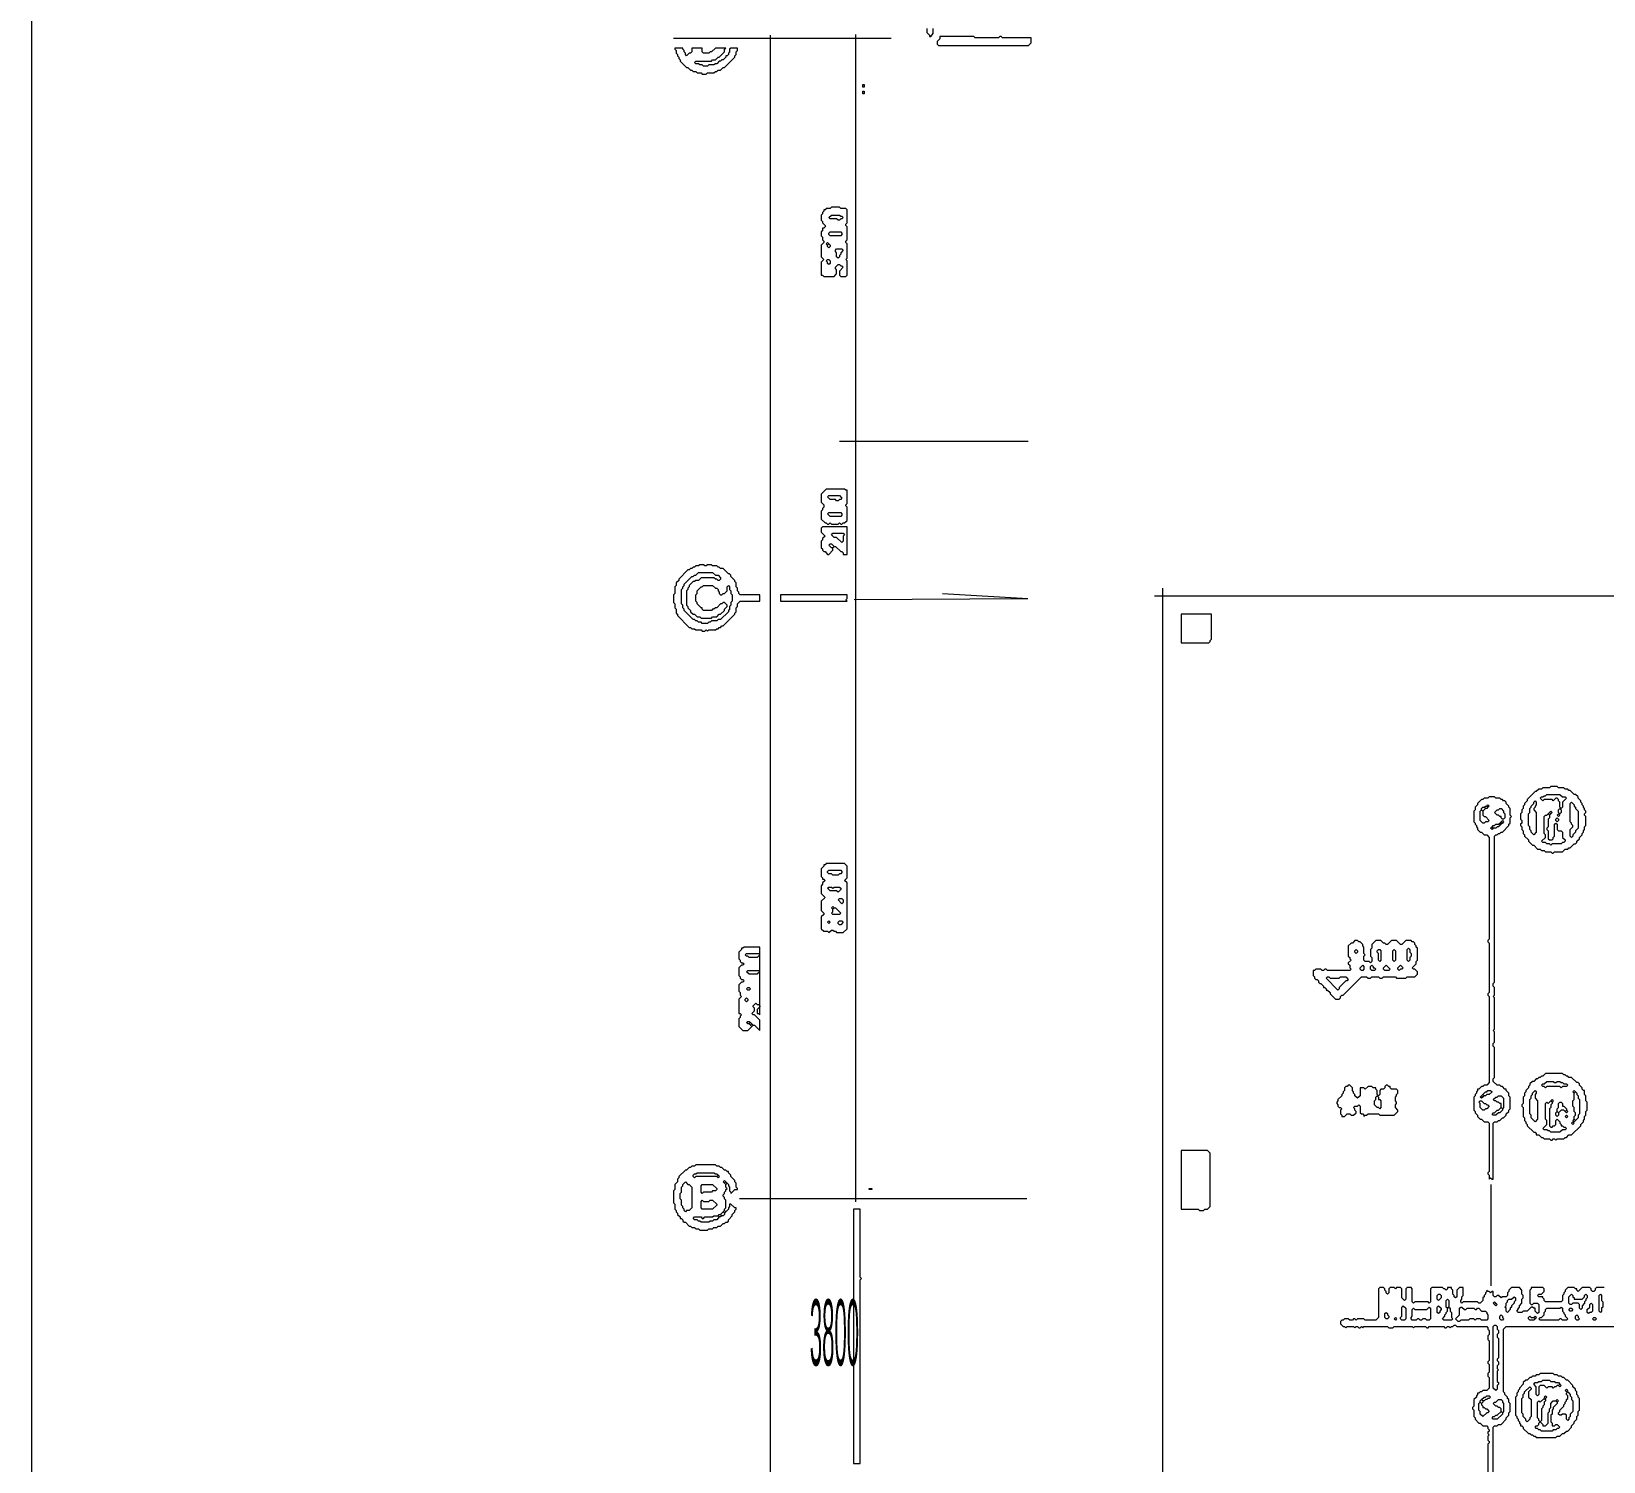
# Model space of a CAD drawing. Header units: millimetres. Extents: x 4 to 412, y 4 to 290.
# Drawn here: x 4.3 to 109.8, y 127.4 to 223.4 of the extents above; entities that cross this region are included whole.
import ezdxf

# ---------------------------------------------------------------- set-up
doc = ezdxf.new("R2010")
doc.units = ezdxf.units.MM
for name, color, linetype, lineweight in [('OCR_TEXT', 6, 'CONTINUOUS', 0), ('TRACE_CURVE', 6, 'CONTINUOUS', 0), ('TRACE_STRAIGHT', 5, 'CONTINUOUS', 0), ('TRACE_TEXT_SYMBOL', 6, 'CONTINUOUS', 0)]:
    doc.layers.add(name, color=color, linetype=linetype, lineweight=lineweight)
doc.styles.add('wqy-unicode', font='wqy-unicode')

msp = doc.modelspace()

# ---------------------------------------------------------------- linework, layer by layer
at = {"layer": 'TRACE_CURVE', "color": 6}
for points in [[(102.11, 172), (102.02, 171.91), (101.76, 171.91), (101.67, 171.82), (101.59, 171.82), (101.32, 171.56), (101.32, 171.47), (101.15, 171.3), (101.15, 171.12), (101.06, 171.03), (101.06, 170.33), (101.15, 170.24), (101.15, 170.16), (101.24, 170.07), (101.24, 169.98), (101.32, 169.89), (101.32, 169.81), (101.5, 169.63), (101.59, 169.63), (101.76, 169.46), (101.94, 169.46), (102.11, 169.28), (102.11, 162.45), (102.02, 162.36), (102.02, 162.28), (102.11, 162.19), (102.11, 158.86), (102.02, 158.77), (102.02, 158.68), (102.11, 158.6), (102.11, 152.82), (101.94, 152.64), (101.76, 152.64), (101.67, 152.55), (101.59, 152.55), (101.41, 152.38), (101.32, 152.38), (101.32, 152.29), (101.24, 152.2), (101.24, 152.12), (101.15, 152.03), (101.15, 151.94), (101.06, 151.85), (101.06, 150.98), (101.15, 150.89), (101.15, 150.8), (101.32, 150.63), (101.32, 150.54), (101.5, 150.37), (101.59, 150.37), (101.76, 150.19), (102.02, 150.19), (102.11, 150.1), (102.11, 146.86), (102.02, 146.77), (102.02, 146.69), (102.11, 146.6), (102.11, 146.34), (102.2, 146.42), (102.29, 146.34), (102.37, 146.34), (102.37, 150.1), (102.46, 150.19), (102.64, 150.19)], [(102.64, 150.19), (102.72, 150.28), (102.81, 150.28), (102.99, 150.45), (103.07, 150.45), (103.25, 150.63), (103.25, 150.72), (103.43, 150.89), (103.43, 150.98), (103.51, 151.07), (103.51, 151.85), (103.43, 151.94), (103.43, 152.12), (103.25, 152.29), (103.25, 152.38), (103.16, 152.38), (102.99, 152.55), (102.9, 152.55), (102.81, 152.64), (102.64, 152.64), (102.37, 152.9), (102.37, 153.08), (102.46, 153.17), (102.46, 155.18), (102.37, 155.27), (102.37, 155.44), (102.46, 155.53), (102.46, 156.23), (102.37, 156.32), (102.46, 156.41), (102.46, 158.51), (102.37, 158.6), (102.46, 158.68), (102.46, 159.21), (102.37, 159.3), (102.37, 159.47), (102.46, 159.56), (102.46, 169.37), (102.55, 169.46), (102.64, 169.46), (102.72, 169.54), (102.81, 169.54), (102.9, 169.63), (102.99, 169.63), (103.43, 170.07), (103.43, 170.16), (103.51, 170.24), (103.51, 170.59), (103.6, 170.68), (103.51, 170.77), (103.51, 171.21), (103.43, 171.3), (103.43, 171.38), (103.25, 171.56), (103.25, 171.65), (103.16, 171.73), (103.07, 171.73), (102.99, 171.82), (102.9, 171.82), (102.81, 171.91), (102.55, 171.91), (102.46, 172), (102.11, 172)], [(96.51, 138.98), (96.51, 138.28), (96.42, 138.19), (96.24, 138.37), (96.24, 138.98), (96.16, 139.07), (95.89, 139.07), (95.81, 138.98), (95.72, 139.07), (95.46, 139.07), (95.37, 138.98), (95.37, 138.72), (95.28, 138.63), (95.19, 138.72), (95.19, 138.81), (95.11, 138.89), (95.11, 138.98), (95.02, 139.07), (94.76, 139.07), (94.67, 138.98), (94.67, 137.05), (94.49, 136.88), (93.79, 136.88), (93.7, 136.97), (93.27, 136.97), (93.18, 136.88), (93.09, 136.97), (93, 136.97), (92.92, 136.88), (92.74, 136.88), (92.65, 136.97), (92.39, 136.97), (92.3, 136.88), (92.22, 136.88), (92.13, 136.79), (92.13, 136.62), (92.3, 136.44), (92.39, 136.44), (92.48, 136.35), (92.57, 136.44), (93, 136.44), (93.09, 136.35), (93.18, 136.44), (93.27, 136.44), (93.35, 136.35), (93.44, 136.35), (93.53, 136.44), (93.62, 136.35), (93.7, 136.44), (95.28, 136.44), (95.37, 136.35), (95.63, 136.35), (95.72, 136.44), (96.94, 136.44), (97.03, 136.35), (97.12, 136.44), (97.82, 136.44), (97.91, 136.35), (98, 136.35), (98.08, 136.44), (99.05, 136.44), (99.13, 136.35), (99.22, 136.35), (99.31, 136.44)], [(103.43, 138.89), (103.43, 138.81), (103.34, 138.72), (103.34, 138.54), (103.25, 138.45), (102.99, 138.45), (102.9, 138.37), (102.72, 138.54), (102.64, 138.54), (102.55, 138.45), (102.46, 138.45), (102.37, 138.54), (102.37, 138.81), (102.29, 138.81), (102.2, 138.72), (102.11, 138.81), (102.02, 138.81), (101.94, 138.89), (101.94, 138.81), (101.85, 138.72), (101.85, 138.63), (101.76, 138.54), (101.76, 138.45), (101.67, 138.37), (101.67, 138.19), (101.5, 138.02), (101.41, 138.02), (101.32, 138.1), (100.36, 138.1), (100.27, 138.02), (100.19, 138.1), (100.19, 138.19), (100.27, 138.28), (100.27, 138.45), (100.36, 138.54), (100.36, 139.07), (100.1, 139.07), (99.92, 138.89), (99.92, 138.45), (99.83, 138.37), (99.75, 138.45), (99.75, 138.54), (99.66, 138.63), (99.66, 138.89), (99.57, 138.98), (99.57, 139.07), (99.31, 139.07), (99.31, 138.98), (99.22, 138.89), (99.13, 138.98), (99.05, 138.98), (98.96, 139.07), (98.26, 139.07), (98.17, 138.98), (98.17, 138.1), (98.08, 138.02), (98, 138.1), (97.12, 138.1), (97.03, 138.02), (96.94, 138.1), (96.94, 138.98), (96.86, 139.07), (96.59, 139.07), (96.51, 138.98)], [(109.03, 138.81), (108.94, 138.89), (108.94, 138.98), (108.85, 139.07), (108.33, 139.07), (108.07, 138.81), (107.98, 138.89), (107.98, 138.98), (107.89, 138.98), (107.8, 139.07), (107.37, 139.07), (107.19, 138.89), (107.19, 138.81), (107.1, 138.72), (107.1, 138.63), (107.02, 138.54), (107.02, 138.19), (106.93, 138.1), (105.88, 138.1), (105.79, 138.19), (105.79, 138.28), (105.7, 138.37), (105.7, 138.45), (105.44, 138.45), (105.35, 138.54), (105.44, 138.63), (105.61, 138.63), (105.79, 138.81), (105.79, 138.98), (105.7, 139.07), (104.91, 139.07), (104.91, 138.98), (104.83, 138.89), (104.83, 138.02), (104.91, 137.93), (105, 137.93), (105.09, 138.02), (105.35, 138.02), (105.44, 137.93), (105.44, 137.4), (105.35, 137.32), (105.18, 137.49), (105.18, 137.67), (105.09, 137.67), (105, 137.75), (104.91, 137.75), (104.65, 137.49), (104.39, 137.49), (104.3, 137.4), (104.04, 137.4), (103.95, 137.49), (104.04, 137.58), (104.04, 137.67), (104.13, 137.75), (104.13, 137.84), (104.3, 138.02), (104.3, 138.28), (104.39, 138.37), (104.39, 138.54), (104.3, 138.63), (104.3, 138.89), (104.13, 139.07), (103.6, 139.07), (103.43, 138.89)], [(109.82, 139.07), (109.29, 139.07), (109.21, 138.98), (109.21, 138.89), (109.12, 138.81), (109.03, 138.81)], [(99.31, 136.44), (99.4, 136.44), (99.48, 136.35), (99.57, 136.44), (99.66, 136.44), (99.75, 136.53), (99.83, 136.53), (99.92, 136.44), (101.94, 136.44), (102.02, 136.35), (102.02, 136.27), (102.11, 136.18), (102.11, 135.92), (102.02, 135.83), (102.02, 135.57), (102.11, 135.48), (102.11, 134.16), (102.02, 134.08), (102.02, 133.99), (102.11, 133.9), (102.11, 133.38), (102.02, 133.29), (102.02, 133.11), (102.11, 133.03), (102.11, 132.32), (101.94, 132.15), (101.67, 132.15), (101.59, 132.06), (101.5, 132.06), (101.41, 131.97), (101.32, 131.97), (101.32, 131.89), (101.24, 131.8), (101.24, 131.71), (101.06, 131.54), (101.06, 131.1), (100.97, 131.01), (100.97, 130.92), (101.06, 130.84), (101.06, 130.4), (101.15, 130.31), (101.15, 130.22), (101.41, 129.96), (101.5, 129.96), (101.67, 129.79), (101.94, 129.79), (102.02, 129.7), (102.02, 129.61), (102.11, 129.52), (102.11, 129.43), (102.02, 129.35), (102.02, 129.26), (102.11, 129.17), (102.02, 129.08), (102.02, 128.82), (102.11, 128.73), (102.11, 128.65), (102.02, 128.56), (102.02, 111.83)], [(103.25, 130.22), (103.25, 130.31), (103.43, 130.49), (103.43, 130.66), (103.51, 130.75), (103.51, 131.27), (103.43, 131.36), (103.43, 131.54), (103.34, 131.62), (103.34, 131.71), (103.16, 131.89), (103.16, 131.97), (103.07, 132.06), (103.07, 136.27), (103.25, 136.44), (110.69, 136.44)], [(102.37, 111.74), (102.37, 129.7), (102.46, 129.79), (102.64, 129.79), (102.72, 129.87), (102.9, 129.87), (103.25, 130.22)]]:
    msp.add_lwpolyline(points, dxfattribs=at)
for points in [[(101.5, 171.03), (101.59, 171.12), (101.67, 171.03), (101.67, 170.77), (101.76, 170.68), (101.85, 170.68), (102.11, 170.42), (102.02, 170.33), (101.85, 170.33), (101.76, 170.24), (101.67, 170.24), (101.5, 170.42)], [(101.59, 171.21), (101.67, 171.3), (101.76, 171.3), (101.85, 171.21), (101.67, 171.03), (101.59, 171.12)], [(101.76, 171.3), (101.85, 171.38), (101.94, 171.38), (102.02, 171.3), (101.94, 171.21), (101.85, 171.21)], [(101.94, 171.38), (102.02, 171.47), (102.11, 171.38), (102.02, 171.3)], [(102.72, 171.12), (102.81, 171.21), (102.9, 171.21), (103.07, 171.03), (103.07, 170.95), (103.16, 170.86), (103.16, 170.59), (103.07, 170.51), (102.99, 170.51), (102.9, 170.59), (102.9, 170.68), (102.81, 170.68), (102.72, 170.77), (102.64, 170.77), (102.46, 170.95), (102.64, 171.12)], [(102.2, 169.89), (102.29, 169.98), (102.37, 169.89), (102.29, 169.81)], [(102.46, 170.07), (102.55, 170.16), (102.72, 170.16), (102.81, 170.07), (102.72, 169.98), (102.64, 169.98), (102.55, 169.89), (102.37, 169.89), (102.29, 169.98), (102.37, 170.07)], [(102.72, 170.16), (102.81, 170.24), (102.9, 170.16), (102.81, 170.07)], [(102.81, 170.24), (102.9, 170.33), (102.99, 170.24), (102.9, 170.16)], [(102.9, 170.33), (102.99, 170.42), (103.07, 170.33), (102.99, 170.24)], [(101.5, 151.85), (101.59, 151.94), (101.67, 151.85), (101.59, 151.77)], [(101.59, 151.94), (101.67, 152.03), (101.76, 151.94), (101.67, 151.85)], [(101.94, 152.2), (102.02, 152.29), (102.2, 152.29), (102.29, 152.2), (102.11, 152.03), (101.94, 152.03), (101.85, 151.94), (101.76, 151.94), (101.67, 152.03), (101.85, 152.2)], [(102.64, 151.85), (102.72, 151.94), (102.9, 151.94), (103.07, 151.77), (103.07, 151.15), (102.99, 151.07), (102.9, 151.15), (102.9, 151.42), (102.81, 151.42), (102.72, 151.5), (102.64, 151.5), (102.55, 151.59), (102.46, 151.59), (102.37, 151.68), (102.55, 151.85)], [(101.41, 151.5), (101.5, 151.59), (101.59, 151.59), (101.76, 151.42), (101.85, 151.42), (101.94, 151.33), (102.02, 151.33), (102.11, 151.24), (101.94, 151.07), (101.85, 151.07), (101.76, 150.98), (101.67, 150.98), (101.5, 151.15), (101.5, 151.42)], [(102.9, 151.15), (102.99, 151.07), (102.99, 150.98), (102.81, 150.8), (102.72, 150.8), (102.55, 150.63), (102.37, 150.63), (102.29, 150.72), (102.37, 150.8), (102.46, 150.8), (102.64, 150.98), (102.72, 150.98)], [(59.46, 144.32), (59.46, 127.25), (59.9, 127.25), (59.9, 139.59), (59.99, 139.68), (59.9, 139.77), (59.9, 144.32)], [(98.61, 138.54), (98.7, 138.63), (98.78, 138.63), (98.87, 138.54), (98.87, 138.37), (98.7, 138.19), (98.61, 138.28)], [(99.22, 138.19), (99.31, 138.28), (99.4, 138.19), (99.4, 137.75), (99.31, 137.67), (99.22, 137.75)], [(103.78, 138.45), (103.86, 138.37), (103.86, 138.19), (103.78, 138.1), (103.78, 138.02), (103.6, 137.84), (103.6, 137.75), (103.51, 137.67), (103.51, 137.58), (103.34, 137.4), (103.25, 137.49), (103.25, 137.67), (103.16, 137.75), (103.25, 137.84), (103.25, 138.02), (103.34, 138.1), (103.34, 138.19), (103.43, 138.28), (103.6, 138.28)], [(107.63, 138.63), (107.72, 138.54), (107.72, 138.45), (107.8, 138.37), (107.8, 138.28), (108.33, 138.28), (108.5, 138.45), (108.5, 138.54), (108.59, 138.63), (108.68, 138.54), (108.68, 138.37), (108.59, 138.28), (108.59, 138.19), (108.5, 138.1), (108.5, 138.02), (108.33, 137.84), (108.33, 137.67), (108.24, 137.58), (108.15, 137.67), (108.15, 137.93), (108.07, 138.02), (107.72, 138.02), (107.63, 137.93), (107.54, 137.93), (107.45, 138.02), (107.45, 138.45)], [(109.47, 138.54), (109.56, 138.63), (109.64, 138.54), (109.64, 138.19), (109.73, 138.1), (109.73, 137.75), (109.64, 137.67), (109.64, 137.49), (109.56, 137.4), (109.47, 137.49)], [(95.11, 137.32), (95.19, 137.4), (95.28, 137.32), (95.28, 137.23), (95.37, 137.14), (95.37, 137.05), (95.28, 136.97), (95.19, 136.97), (95.11, 137.05)], [(96.24, 137.75), (96.33, 137.84), (96.51, 137.67), (96.51, 136.97), (96.42, 136.88), (96.24, 136.88), (96.16, 136.97), (96.16, 137.05), (96.24, 137.14)], [(98.08, 137.75), (98.17, 137.67), (98.17, 136.97), (98.08, 136.88), (97.91, 136.88), (97.82, 136.97), (97.65, 136.97), (97.56, 136.88), (97.47, 136.88), (97.38, 136.97), (97.3, 136.97), (97.21, 136.88), (96.94, 136.88), (96.86, 136.97), (96.86, 137.05), (96.94, 137.14), (96.94, 137.58), (97.03, 137.67), (97.12, 137.58), (97.91, 137.58)], [(98.61, 137.75), (98.7, 137.84), (98.87, 137.67), (98.87, 137.58), (98.78, 137.49), (98.78, 137.4), (98.7, 137.32), (98.61, 137.4)], [(99.31, 137.67), (99.4, 137.75), (99.48, 137.67), (99.48, 137.49), (99.57, 137.4), (99.57, 137.05), (99.66, 136.97), (99.57, 136.88), (99.05, 136.88), (98.96, 136.97), (99.13, 137.14), (99.13, 137.23), (99.22, 137.32), (99.22, 137.4), (99.31, 137.49)], [(100.1, 137.67), (100.19, 137.75), (100.27, 137.75), (100.45, 137.58), (100.54, 137.58), (100.62, 137.67), (101.06, 137.67), (101.15, 137.58), (101.24, 137.58), (101.32, 137.67), (101.41, 137.67), (101.59, 137.49), (101.85, 137.49), (101.94, 137.4), (101.94, 137.32), (102.02, 137.23), (102.02, 136.97), (101.94, 136.88), (101.59, 136.88), (101.5, 136.97), (101.24, 136.97), (101.15, 136.88), (101.06, 136.97), (100.8, 136.97), (100.71, 136.88), (100.19, 136.88), (100.1, 136.79), (100.01, 136.79), (99.83, 136.97), (100.1, 137.23)], [(102.37, 138.02), (102.46, 138.1), (102.55, 138.02), (102.46, 137.93)], [(102.46, 137.93), (102.55, 138.02), (102.64, 137.93), (102.55, 137.84)], [(102.81, 137.14), (102.9, 137.23), (102.99, 137.14), (102.99, 137.05), (103.07, 136.97), (102.99, 136.88), (102.9, 136.88), (102.81, 136.97)], [(104.74, 137.05), (104.83, 137.14), (104.91, 137.05), (105.09, 137.05), (105.18, 136.97), (105.09, 136.88), (104.83, 136.88), (104.74, 136.97)], [(105.09, 137.05), (105.18, 137.14), (105.26, 137.05), (105.18, 136.97)], [(106.84, 137.67), (106.93, 137.75), (107.02, 137.67), (107.02, 137.49), (107.1, 137.4), (107.1, 137.32), (107.19, 137.23), (107.19, 137.14), (107.37, 136.97), (107.28, 136.88), (107.02, 136.88), (106.93, 136.97), (106.84, 136.97), (106.75, 136.88), (105.53, 136.88), (105.44, 136.97), (105.53, 137.05), (105.61, 137.05), (105.79, 137.23), (105.79, 137.4), (105.88, 137.49), (105.88, 137.58), (105.96, 137.67)], [(107.45, 137.58), (107.54, 137.67), (107.63, 137.67), (107.72, 137.58), (107.63, 137.49), (107.54, 137.49)], [(107.89, 137.14), (107.98, 137.23), (108.07, 137.14), (108.07, 137.05), (108.15, 136.97), (108.07, 136.88), (107.98, 136.88), (107.89, 136.97)], [(108.85, 137.93), (108.94, 138.02), (109.03, 137.93), (109.03, 137.49), (108.94, 137.4), (108.85, 137.4), (108.77, 137.32), (108.68, 137.4), (108.68, 137.58), (108.85, 137.75)], [(95.72, 136.97), (95.81, 137.05), (95.89, 136.97), (95.81, 136.88)], [(102.37, 136.44), (102.46, 136.53), (102.55, 136.53), (102.64, 136.44), (102.64, 136.27), (102.72, 136.18), (102.72, 136), (102.64, 135.92), (102.64, 135.74), (102.72, 135.65), (102.72, 134.34), (102.64, 134.25), (102.64, 134.16), (102.72, 134.08), (102.72, 133.9), (102.64, 133.81), (102.64, 133.64), (102.72, 133.55), (102.64, 133.46), (102.64, 132.76), (102.72, 132.68), (102.72, 132.59), (102.64, 132.5), (102.64, 132.24), (102.55, 132.15), (102.37, 132.32)], [(109.03, 136.97), (109.12, 137.05), (109.21, 137.05), (109.29, 136.97), (109.21, 136.88), (109.12, 136.88)], [(101.41, 131.27), (101.5, 131.36), (101.59, 131.27), (101.59, 131.19), (101.67, 131.1), (101.67, 131.01), (101.76, 131.01), (101.85, 130.92), (101.94, 130.92), (102.11, 130.75), (102.02, 130.66), (101.94, 130.66), (101.67, 130.4), (101.5, 130.57), (101.5, 130.75), (101.41, 130.84)], [(101.5, 131.45), (101.59, 131.54), (101.67, 131.45), (101.67, 131.36), (101.59, 131.27), (101.5, 131.36)], [(101.85, 131.71), (101.94, 131.8), (102.11, 131.8), (102.2, 131.71), (102.11, 131.62), (102.02, 131.62), (101.94, 131.54), (101.85, 131.54), (101.76, 131.45), (101.67, 131.45), (101.59, 131.54), (101.76, 131.71)], [(102.72, 131.54), (102.9, 131.54), (102.99, 131.45), (102.99, 131.36), (103.07, 131.27), (103.07, 130.75), (102.99, 130.66), (102.9, 130.75), (102.9, 130.92), (102.81, 131.01), (102.72, 131.01), (102.64, 131.1), (102.55, 131.1), (102.37, 131.27), (102.46, 131.36), (102.55, 131.36)], [(102.9, 130.75), (102.99, 130.66), (102.99, 130.57), (102.64, 130.22), (102.37, 130.22), (102.29, 130.31), (102.37, 130.4), (102.46, 130.4), (102.55, 130.49), (102.64, 130.49)]]:
    msp.add_lwpolyline(points, close=True, dxfattribs=at)
at = {"layer": 'TRACE_STRAIGHT', "color": 5}
for p, q in [((4.29, 265.57), (4.29, 27.76)), ((47.38, 222.93), (61.98, 222.93)), ((53.86, 223.14), (53.86, 95.76)), ((59.59, 223.18), (59.59, 144.82)), ((58.5, 195.88), (71.17, 195.88)), ((65.41, 185.66), (71.15, 185.31)), ((80.19, 186.02), (80.19, 94.32)), ((59.5, 185.24), (71.15, 185.31)), ((79.64, 185.5), (113.76, 185.5)), ((102.22, 145.99), (102.22, 139.17)), ((51.8, 145.04), (71.08, 145.04))]:
    msp.add_line(p, q, dxfattribs=at)
at = {"layer": 'TRACE_TEXT_SYMBOL', "color": 6}
for points in [[(64.37, 223.58), (64.37, 223.31), (64.54, 223.14), (64.54, 223.05), (64.63, 223.05), (64.8, 223.23), (64.8, 223.58)], [(47.47, 222.26), (47.47, 222.18), (47.55, 222.09), (47.55, 221.91), (47.64, 221.83), (47.64, 221.74), (47.73, 221.65), (47.73, 221.56), (47.82, 221.48), (47.82, 221.39), (48.25, 220.95), (48.34, 220.95), (48.52, 220.77), (48.6, 220.77), (48.69, 220.69), (48.87, 220.69), (48.95, 220.6), (49.22, 220.6), (49.3, 220.51), (49.57, 220.51), (49.65, 220.6), (50.09, 220.6), (50.18, 220.69), (50.27, 220.69), (50.36, 220.77), (50.53, 220.77), (50.71, 220.95), (50.79, 220.95), (51.49, 221.65), (51.49, 221.74), (51.58, 221.83), (51.58, 222), (51.67, 222.09), (51.67, 222.26), (51.23, 222.26), (51.14, 222.18), (51.14, 222), (51.06, 221.91), (51.06, 221.83), (50.97, 221.74), (50.88, 221.74), (50.88, 221.65), (50.71, 221.48), (50.62, 221.48), (50.53, 221.39), (50.44, 221.39), (50.27, 221.21), (50.18, 221.21), (50.09, 221.13), (49.74, 221.13), (49.65, 221.04), (49.39, 221.04), (49.3, 221.13), (49.13, 221.13), (49.04, 221.21), (48.87, 221.21), (48.78, 221.3), (48.87, 221.39), (49.92, 221.39), (50, 221.48), (50.18, 221.48), (50.36, 221.65), (50.44, 221.65), (50.79, 222)], [(50.79, 222), (50.79, 222.18), (50.88, 222.26), (50.18, 222.26), (49.92, 222), (49.83, 222), (49.74, 221.91), (49.39, 221.91), (49.3, 222), (49.3, 222.26), (48.6, 222.26), (48.6, 222), (48.52, 221.91), (48.43, 221.91), (48.25, 221.74), (48.17, 221.83), (48.17, 221.91), (48.08, 222), (48.08, 222.09), (47.99, 222.18), (47.99, 222.26), (47.47, 222.26)], [(49.13, 187.58), (49.04, 187.5), (48.87, 187.5), (48.78, 187.41), (48.69, 187.41), (48.6, 187.32), (48.52, 187.32), (48.43, 187.23), (48.34, 187.23), (47.73, 186.62), (47.73, 186.53), (47.55, 186.36), (47.55, 186.18), (47.47, 186.1), (47.47, 185.66), (47.38, 185.57), (47.38, 185.04), (47.47, 184.96), (47.47, 184.69), (47.55, 184.61), (47.55, 184.34), (47.64, 184.26), (47.64, 184.17), (48.43, 183.38), (48.52, 183.38), (48.6, 183.29), (48.78, 183.29), (48.87, 183.21), (49.22, 183.21), (49.3, 183.12), (49.48, 183.12), (49.57, 183.21), (49.65, 183.12), (49.74, 183.21), (50.18, 183.21), (50.27, 183.29), (50.36, 183.29), (50.44, 183.38), (50.53, 183.38), (50.62, 183.47), (50.71, 183.47), (51.49, 184.26), (51.49, 184.34), (51.58, 184.43), (51.58, 184.69), (51.67, 184.78), (51.67, 184.96), (51.84, 185.13), (53.16, 185.13), (53.16, 185.57), (51.84, 185.57), (51.76, 185.66), (51.76, 185.75), (51.67, 185.83), (51.67, 186.01), (51.58, 186.1), (51.58, 186.36), (51.49, 186.45), (51.49, 186.53), (51.23, 186.8), (51.23, 186.88), (51.14, 186.97), (51.06, 186.97), (50.71, 187.32)], [(50.18, 186.01), (50.27, 186.01), (50.36, 185.92), (50.36, 185.83), (50.44, 185.75), (50.44, 185.66), (50.53, 185.57), (50.62, 185.57), (50.71, 185.66), (50.79, 185.66), (50.97, 185.83), (50.97, 186.1), (51.06, 186.18), (51.14, 186.1), (51.14, 185.92), (51.23, 185.83), (51.23, 185.66), (51.32, 185.57), (51.32, 185.13), (51.23, 185.04), (51.23, 184.87), (51.14, 184.78), (51.14, 184.61), (51.06, 184.52), (51.06, 184.43), (50.53, 183.91), (50.36, 183.91), (50.27, 183.82), (49.92, 183.82), (49.83, 183.73), (49.74, 183.73), (49.65, 183.64), (49.3, 183.64), (49.22, 183.73), (49.04, 183.73), (48.95, 183.82), (48.87, 183.82), (48.78, 183.91), (48.69, 183.91), (48.08, 184.52), (48.08, 184.61), (47.99, 184.69), (47.99, 184.87), (47.9, 184.96), (47.9, 185.92), (47.99, 186.01), (47.99, 186.1), (48.08, 186.18), (48.08, 186.27), (48.6, 186.8), (48.69, 186.8), (48.78, 186.88), (48.87, 186.88), (49.04, 187.06)], [(49.04, 187.06), (50, 187.06), (50.18, 186.88), (50.36, 186.88), (50.53, 186.71), (50.53, 186.62), (50.44, 186.53), (50.36, 186.53), (50.27, 186.62), (50.18, 186.62), (50.09, 186.71), (49.22, 186.71), (49.04, 186.53), (48.87, 186.53), (48.78, 186.45), (48.69, 186.45), (48.43, 186.18), (48.43, 186.1), (48.34, 186.01), (48.34, 185.92), (48.25, 185.83), (48.25, 184.87), (48.34, 184.78), (48.34, 184.69), (48.52, 184.52), (48.52, 184.43), (48.69, 184.26), (48.78, 184.26), (48.95, 184.08), (49.13, 184.08), (49.22, 183.99), (49.92, 183.99), (50, 184.08), (50.27, 184.08), (50.44, 184.26), (50.53, 184.26), (50.79, 184.52), (50.79, 184.61), (50.97, 184.78), (50.97, 184.87), (50.79, 185.04), (50.71, 185.04), (50.62, 184.96), (50.53, 184.96), (50.27, 184.69), (50.18, 184.69), (50.09, 184.61), (50, 184.61), (49.92, 184.52), (49.39, 184.52), (49.3, 184.61), (49.3, 184.69), (49.22, 184.69), (48.95, 184.96), (48.95, 185.04), (48.87, 185.13), (48.87, 185.57), (48.95, 185.66), (48.95, 185.83), (49.22, 186.1), (49.3, 186.1), (49.39, 186.18), (50, 186.18), (50.18, 186.01)], [(50.71, 187.32), (50.53, 187.32), (50.44, 187.41), (50.36, 187.41), (50.27, 187.5), (50, 187.5), (49.92, 187.58), (49.65, 187.58), (49.57, 187.5), (49.48, 187.5), (49.39, 187.58), (49.13, 187.58)], [(106.23, 172.7), (106.14, 172.61), (105.7, 172.61), (105.61, 172.52), (105.44, 172.52), (105.26, 172.35), (105.18, 172.35), (104.65, 171.82), (104.65, 171.73), (104.48, 171.56), (104.48, 171.47), (104.39, 171.38), (104.39, 171.21), (104.3, 171.12), (104.3, 170.95), (104.21, 170.86), (104.21, 170.51), (104.3, 170.42), (104.3, 170.24), (104.21, 170.16), (104.21, 170.07), (104.3, 169.98), (104.3, 169.81), (104.39, 169.72), (104.39, 169.54), (104.48, 169.46), (104.48, 169.37), (104.74, 169.11), (104.74, 169.02), (105, 168.76), (105.09, 168.76), (105.35, 168.49), (105.53, 168.49), (105.61, 168.41), (105.79, 168.41), (105.88, 168.32), (106.23, 168.32), (106.32, 168.23), (106.4, 168.23), (106.49, 168.32), (107.02, 168.32), (107.19, 168.49), (107.37, 168.49), (107.45, 168.58), (107.54, 168.58), (107.8, 168.84), (107.89, 168.84), (107.98, 168.93), (107.98, 169.02), (108.15, 169.19), (108.15, 169.28), (108.33, 169.46), (108.33, 169.54), (108.42, 169.63), (108.42, 169.72), (108.5, 169.81), (108.5, 169.98), (108.59, 170.07), (108.59, 170.68), (108.5, 170.77), (108.5, 170.86), (108.59, 170.95), (108.59, 171.03), (108.5, 171.12)], [(108.5, 171.12), (108.5, 171.21), (108.42, 171.3), (108.42, 171.38), (108.33, 171.47), (108.33, 171.56), (108.24, 171.65), (108.24, 171.73), (108.07, 171.91), (108.07, 172), (107.89, 172.17), (107.8, 172.17), (107.54, 172.43), (107.45, 172.43), (107.37, 172.52), (107.19, 172.52), (107.1, 172.61), (106.75, 172.61), (106.67, 172.7), (106.23, 172.7)], [(93.09, 162.36), (92.92, 162.19), (92.83, 162.19), (92.65, 162.01), (92.65, 161.31), (92.74, 161.22), (92.74, 161.14), (92.83, 161.05), (92.65, 160.87), (92.65, 160.79), (92.74, 160.7), (92.74, 160.52), (92.83, 160.44), (92.74, 160.35), (91.25, 160.35), (91.16, 160.44), (91.08, 160.44), (90.99, 160.35), (90.9, 160.35), (90.81, 160.44), (90.46, 160.44), (90.38, 160.35), (90.29, 160.35), (90.29, 160), (90.38, 159.91), (90.38, 159.82), (90.46, 159.74), (90.55, 159.74), (90.64, 159.65), (90.64, 159.56), (90.73, 159.47), (90.81, 159.47), (90.99, 159.3), (90.99, 159.21), (91.08, 159.21), (91.16, 159.12), (91.16, 159.03), (91.25, 159.03), (91.43, 158.86), (91.43, 158.77), (91.78, 158.42), (92.04, 158.42), (92.13, 158.51), (92.13, 158.6), (92.22, 158.68), (92.3, 158.68), (93.53, 159.91), (93.88, 159.91), (93.97, 159.82), (94.14, 159.82), (94.23, 159.91), (94.67, 159.91), (94.76, 159.82), (94.93, 159.82), (95.02, 159.91), (95.81, 159.91), (95.89, 159.82), (96.51, 159.82), (96.59, 159.91), (97.12, 159.91), (97.3, 160.09), (97.3, 160.26), (97.12, 160.44), (97.03, 160.44)], [(97.03, 160.44), (96.94, 160.52), (97.21, 160.79), (97.21, 160.96), (97.3, 161.05), (97.3, 161.84), (97.21, 161.92), (97.21, 162.01), (97.12, 162.1), (97.12, 162.19), (97.03, 162.28), (96.94, 162.28), (96.86, 162.36), (96.51, 162.36), (96.24, 162.1), (96.16, 162.1), (95.89, 162.36), (95.54, 162.36), (95.28, 162.1), (95.19, 162.1), (95.11, 162.19), (95.02, 162.19), (94.84, 162.36), (94.49, 162.36), (94.23, 162.1), (94.23, 161.84), (94.14, 161.75), (94.14, 161.31), (94.23, 161.22), (94.23, 160.96), (94.14, 160.87), (94.05, 160.96), (93.79, 160.96), (93.7, 161.05), (93.7, 161.31), (93.79, 161.4), (93.7, 161.49), (93.7, 161.92), (93.62, 162.01), (93.62, 162.1), (93.44, 162.28), (93.35, 162.28), (93.27, 162.36), (93.09, 162.36)], [(105.88, 153.43), (105.7, 153.26), (105.61, 153.26), (105.53, 153.17), (105.44, 153.17), (105.35, 153.08), (105.26, 153.08), (105.09, 152.9), (105, 152.9), (104.83, 152.73), (104.83, 152.64), (104.74, 152.55), (104.74, 152.47), (104.56, 152.29), (104.56, 152.2), (104.48, 152.12), (104.48, 151.94), (104.39, 151.85), (104.39, 151.42), (104.3, 151.33), (104.3, 151.24), (104.39, 151.15), (104.39, 150.54), (104.48, 150.45), (104.48, 150.28), (104.56, 150.19), (104.56, 150.1), (104.65, 150.01), (104.65, 149.93), (105.09, 149.49), (105.18, 149.49), (105.26, 149.4), (105.26, 149.31), (105.44, 149.31), (105.61, 149.14), (105.7, 149.14), (105.79, 149.05), (106.14, 149.05), (106.23, 148.96), (106.32, 148.96), (106.4, 149.05), (106.49, 149.05), (106.58, 148.96), (106.67, 149.05), (107.1, 149.05), (107.19, 149.14), (107.28, 149.14), (107.45, 149.31), (107.63, 149.31), (108.24, 149.93), (108.24, 150.01), (108.42, 150.19), (108.42, 150.28), (108.5, 150.37), (108.5, 150.54), (108.59, 150.63), (108.59, 150.89), (108.68, 150.98), (108.68, 151.5), (108.59, 151.59), (108.59, 151.94), (108.5, 152.03), (108.5, 152.29), (108.42, 152.29)], [(108.42, 152.29), (108.33, 152.38), (108.33, 152.47), (108.15, 152.64), (108.15, 152.73), (108.07, 152.82), (107.98, 152.82), (107.63, 153.17), (107.45, 153.17), (107.37, 153.26), (107.28, 153.26), (107.19, 153.34), (107.1, 153.34), (107.02, 153.43), (105.88, 153.43)], [(92.65, 152.64), (92.57, 152.55), (92.48, 152.55), (92.39, 152.47), (92.39, 152.29), (92.3, 152.2), (92.3, 152.12), (92.22, 152.03), (92.22, 151.94), (91.95, 151.68), (91.95, 151.59), (91.87, 151.5), (91.87, 151.42), (91.95, 151.33), (91.95, 151.24), (92.04, 151.15), (92.13, 151.15), (92.22, 151.07), (92.13, 150.98), (92.13, 150.72), (92.22, 150.63), (92.22, 150.54), (92.39, 150.54), (92.57, 150.72), (92.74, 150.72), (92.83, 150.63), (93, 150.63), (93.18, 150.8), (93.18, 150.89), (93.09, 150.98), (93.09, 151.07), (93, 151.15), (93.09, 151.24), (93.27, 151.24), (93.35, 151.33), (93.44, 151.24), (93.44, 150.8), (93.53, 150.72), (93.62, 150.72), (93.7, 150.63), (93.7, 150.54), (93.79, 150.63), (93.88, 150.63), (93.97, 150.72), (94.67, 150.72), (94.76, 150.63), (95.72, 150.63), (95.98, 150.89), (95.98, 150.98), (95.81, 151.15), (95.81, 151.33), (95.89, 151.42), (95.89, 151.5), (95.81, 151.59), (95.81, 151.85), (95.89, 151.94), (95.89, 152.03), (95.98, 152.12), (95.98, 152.29), (95.89, 152.38), (95.54, 152.38), (95.46, 152.47), (95.46, 152.55), (95.37, 152.55)], [(95.37, 152.55), (95.28, 152.64), (95.19, 152.64), (95.11, 152.55), (95.11, 152.47), (95.02, 152.38), (94.84, 152.38), (94.76, 152.29), (94.76, 152.03), (94.67, 151.94), (94.58, 152.03), (94.58, 152.29), (94.49, 152.38), (94.49, 152.47), (94.32, 152.47), (94.23, 152.55), (93.97, 152.55), (93.79, 152.38), (93.7, 152.47), (93.44, 152.47), (93.44, 151.94), (93.27, 151.77), (93.09, 151.94), (93.09, 152.03), (93, 152.12), (93, 152.2), (92.92, 152.29), (92.92, 152.47), (92.74, 152.64), (92.65, 152.64)], [(48.87, 147.3), (48.78, 147.21), (48.6, 147.21), (48.52, 147.12), (48.43, 147.12), (48.25, 146.95), (48.17, 146.95), (47.73, 146.51), (47.73, 146.42), (47.64, 146.34), (47.64, 146.16), (47.47, 145.99), (47.47, 145.64), (47.38, 145.55), (47.38, 144.76), (47.47, 144.67), (47.47, 144.32), (47.55, 144.23), (47.55, 144.15), (47.64, 144.06), (47.64, 143.97), (47.82, 143.8), (47.82, 143.71), (47.9, 143.71), (47.99, 143.62), (47.99, 143.53), (48.08, 143.45), (48.17, 143.45), (48.43, 143.18), (48.52, 143.18), (48.6, 143.1), (48.78, 143.1), (48.87, 143.01), (49.04, 143.01), (49.13, 142.92), (49.65, 142.92), (49.74, 143.01), (50, 143.01), (50.09, 143.1), (50.27, 143.1), (50.36, 143.18), (50.53, 143.18), (50.71, 143.36), (50.79, 143.36), (50.88, 143.45), (50.97, 143.45), (51.06, 143.53), (51.06, 143.62), (51.32, 143.88), (51.32, 143.97), (51.49, 144.15), (51.49, 144.23), (51.58, 144.32), (51.58, 144.41), (51.49, 144.41), (51.23, 144.67), (51.14, 144.67), (51.14, 144.5), (51.06, 144.41), (51.06, 144.32), (50.88, 144.15), (50.79, 144.23), (50.79, 144.32), (50.88, 144.41)], [(50.88, 144.41), (50.88, 144.94), (50.79, 145.02), (50.79, 145.11), (50.71, 145.2), (50.71, 145.29), (50.79, 145.37), (50.79, 145.46), (50.88, 145.55), (50.88, 145.64), (50.97, 145.72), (50.88, 145.81), (50.88, 145.99), (50.97, 146.07), (51.06, 145.99), (51.06, 145.9), (51.14, 145.81), (51.14, 145.55), (51.23, 145.46), (51.23, 145.37), (51.49, 145.64), (51.67, 145.64), (51.67, 145.72), (51.58, 145.81), (51.58, 146.07), (51.49, 146.16), (51.49, 146.25), (51.23, 146.51), (51.23, 146.6), (51.06, 146.77), (51.06, 146.86), (50.97, 146.86), (50.88, 146.95), (50.79, 146.95), (50.62, 147.12), (50.53, 147.12), (50.44, 147.21), (50.27, 147.21), (50.18, 147.3), (48.87, 147.3)], [(105.53, 133.29), (105.44, 133.2), (105.26, 133.2), (105.18, 133.11), (105, 133.11), (104.91, 133.03), (104.83, 133.03), (104.65, 132.85), (104.56, 132.85), (104.39, 132.68), (104.39, 132.59), (104.13, 132.32), (104.13, 132.24), (104.04, 132.15), (104.04, 132.06), (103.95, 131.97), (103.95, 131.8), (103.86, 131.71), (103.86, 130.49), (103.95, 130.4), (103.95, 130.31), (104.04, 130.22), (104.04, 130.14), (104.13, 130.05), (104.13, 129.96), (104.21, 129.87), (104.21, 129.79), (104.3, 129.79), (104.39, 129.7), (104.39, 129.61), (104.74, 129.26), (104.83, 129.26), (104.91, 129.17), (105, 129.17), (105.09, 129.08), (105.18, 129.08), (105.26, 129), (106.58, 129), (106.67, 129.08), (106.84, 129.08), (107.02, 129.26), (107.1, 129.26), (107.28, 129.43), (107.37, 129.43), (107.63, 129.7), (107.63, 129.79), (107.8, 129.96), (107.8, 130.05), (107.98, 130.22), (107.98, 130.4), (108.07, 130.49), (108.07, 130.75), (108.15, 130.84), (108.15, 131.62), (108.07, 131.71), (108.07, 131.8), (107.98, 131.89), (107.98, 132.06), (107.89, 132.15), (107.89, 132.24), (107.72, 132.41), (107.72, 132.5), (107.37, 132.85), (107.28, 132.85)], [(107.28, 132.85), (107.1, 133.03), (107.02, 133.03), (106.93, 133.11), (106.75, 133.11), (106.67, 133.2), (106.49, 133.2), (106.4, 133.29), (105.53, 133.29)]]:
    msp.add_lwpolyline(points, dxfattribs=at)
for points in [[(65.24, 223.05), (65.24, 222.88), (65.07, 222.7), (65.07, 222.53), (65.16, 222.44), (71.2, 222.44), (71.37, 222.61), (71.37, 222.96), (69.45, 222.96), (69.36, 223.05), (69.27, 223.05), (69.18, 222.96), (67.61, 222.96), (67.52, 223.05)], [(60.08, 219.81), (60.16, 219.81), (60.16, 219.64), (60.08, 219.64)], [(60.08, 219.37), (60.16, 219.37), (60.16, 219.2), (60.08, 219.2)], [(57.97, 211.58), (57.89, 211.49), (57.62, 211.49), (57.54, 211.4), (57.45, 211.4), (57.45, 211.32), (57.36, 211.23), (57.36, 211.14), (57.27, 211.05), (57.27, 210.7), (57.36, 210.62), (57.36, 210.53), (57.54, 210.35), (57.54, 210.27), (57.45, 210.18), (57.36, 210.18), (57.36, 210), (57.27, 209.92), (57.27, 209.65), (57.36, 209.57), (57.36, 209.39), (57.45, 209.3), (57.45, 209.22), (57.27, 209.04), (57.27, 208.25), (57.45, 208.08), (57.27, 207.9), (57.27, 207.03), (57.36, 207.03), (57.45, 206.94), (58.15, 206.94), (58.32, 207.11), (58.32, 207.38), (58.24, 207.46), (58.24, 207.55), (58.41, 207.73), (58.5, 207.73), (58.59, 207.64), (58.67, 207.64), (58.76, 207.55), (58.5, 207.29), (58.5, 207.03), (58.59, 206.94), (58.94, 206.94), (59.03, 207.03), (59.03, 207.99), (58.94, 208.08), (59.03, 208.16), (59.03, 209.13), (58.94, 209.22), (58.94, 209.3), (59.03, 209.39), (59.03, 210.27), (58.94, 210.35), (58.94, 210.44), (59.03, 210.53), (59.03, 211.4), (58.94, 211.49), (58.59, 211.49), (58.5, 211.58)], [(57.97, 211.05), (58.5, 211.05), (58.59, 210.97), (58.67, 210.97), (58.76, 210.88), (58.67, 210.79), (58.59, 210.79), (58.5, 210.7), (58.41, 210.7), (58.32, 210.79), (57.89, 210.79), (57.8, 210.88)], [(57.8, 209.83), (57.89, 209.92), (58.59, 209.92), (58.67, 209.83), (58.67, 209.74), (58.59, 209.65), (57.89, 209.65), (57.8, 209.74)], [(57.62, 209.13), (57.71, 209.22), (57.8, 209.13), (57.71, 209.04)], [(57.71, 209.04), (57.8, 209.13), (57.89, 209.04), (57.89, 208.95), (57.8, 208.86), (57.71, 208.95)], [(57.62, 207.99), (57.71, 208.08), (57.8, 208.08), (57.89, 207.99), (57.89, 207.81), (57.8, 207.73), (57.71, 207.81), (57.71, 207.9)], [(58.24, 208.69), (58.32, 208.78), (58.67, 208.78), (58.76, 208.69), (58.59, 208.51), (58.59, 208.43), (58.5, 208.34), (58.5, 208.25), (58.41, 208.16), (58.32, 208.25), (58.32, 208.51), (58.24, 208.6)], [(57.62, 192.66), (57.27, 192.31), (57.27, 191.79), (57.45, 191.61), (57.45, 191.44), (57.36, 191.35), (57.36, 191.26), (57.27, 191.17), (57.27, 190.65), (57.54, 190.39), (57.62, 190.39), (57.71, 190.3), (57.8, 190.3), (57.89, 190.39), (57.97, 190.3), (58.41, 190.3), (58.5, 190.39), (58.59, 190.3), (58.67, 190.3), (58.76, 190.39), (58.85, 190.39), (59.03, 190.56), (59.03, 191.44), (58.94, 191.53), (58.94, 191.61), (59.03, 191.7), (59.03, 192.58), (58.94, 192.58), (58.85, 192.66)], [(57.71, 192.14), (57.8, 192.23), (58.5, 192.23), (58.67, 192.05), (58.59, 191.96), (58.5, 191.96), (58.41, 191.88), (58.32, 191.88), (58.24, 191.96), (57.89, 191.96)], [(57.71, 191), (57.8, 191.09), (58.59, 191.09), (58.67, 191), (58.67, 190.91), (58.59, 190.82), (57.89, 190.82)], [(57.36, 190.12), (57.27, 190.04), (57.27, 189.77), (57.54, 189.51), (57.36, 189.34), (57.36, 189.25), (57.27, 189.16), (57.27, 188.72), (57.36, 188.64), (57.36, 188.55), (57.45, 188.46), (57.54, 188.46), (57.71, 188.28), (57.8, 188.28), (58.06, 188.55), (58.06, 188.72), (58.15, 188.81), (58.24, 188.81), (58.59, 188.46), (58.67, 188.46), (58.76, 188.37), (58.76, 188.28), (59.03, 188.28), (59.03, 190.12)], [(57.8, 188.9), (57.89, 188.99), (57.97, 188.99), (58.15, 188.81), (58.06, 188.72), (57.97, 188.72)], [(57.97, 189.6), (58.06, 189.69), (58.76, 189.69), (58.85, 189.6), (58.76, 189.51), (58.76, 189.16), (58.67, 189.07), (58.32, 189.42), (58.15, 189.42)], [(54.56, 185.57), (54.56, 185.13), (59.03, 185.13), (58.94, 185.22), (59.03, 185.31), (59.03, 185.57)], [(81.44, 184.26), (81.44, 182.33), (83.28, 182.33), (83.37, 182.42), (83.37, 182.5), (83.46, 182.59), (83.46, 184.26)], [(105.88, 172.08), (105.96, 172.17), (106.84, 172.17), (107.02, 172), (107.19, 172), (107.28, 171.91), (107.02, 171.65), (107.02, 171.3), (106.93, 171.21), (106.84, 171.3), (106.84, 171.65), (106.75, 171.73), (106.75, 171.82), (106.67, 171.91), (106.58, 171.91), (106.4, 171.73), (106.32, 171.82), (105.79, 171.82), (105.7, 171.73), (105.53, 171.91), (105.61, 172), (105.7, 172), (105.79, 172.08)], [(105.09, 171.65), (105.18, 171.73), (105.26, 171.65), (105.26, 171.47), (105.18, 171.38), (105.18, 171.3), (105.09, 171.21), (105.09, 171.12), (105.26, 170.95), (105.26, 169.63), (105.09, 169.46), (104.91, 169.63), (104.91, 169.72), (104.83, 169.81), (104.83, 169.98), (104.74, 170.07), (104.74, 170.86), (104.83, 170.95), (104.83, 171.21), (104.91, 171.3), (104.91, 171.38), (105.09, 171.56)], [(106.05, 170.86), (106.14, 170.95), (106.23, 170.86), (106.14, 170.77)], [(106.14, 170.95), (106.23, 171.03), (106.32, 170.95), (106.23, 170.86)], [(106.75, 171.12), (106.84, 171.21), (106.93, 171.12), (106.93, 170.95), (106.84, 170.86), (106.75, 170.95)], [(107.54, 171.56), (107.63, 171.65), (107.8, 171.47), (107.8, 171.38), (107.89, 171.3), (107.89, 171.21), (108.07, 171.03), (108.07, 169.89), (107.89, 169.72), (107.89, 169.63), (107.72, 169.46), (107.72, 169.37), (107.63, 169.28), (107.54, 169.37), (107.54, 169.81), (107.72, 169.98), (107.72, 170.07), (107.63, 170.16), (107.63, 170.24), (107.54, 170.33)], [(105.96, 170.77), (106.05, 170.86), (106.14, 170.77), (106.14, 170.59), (106.05, 170.51), (106.05, 169.98), (105.96, 169.89), (105.96, 169.81), (106.05, 169.72), (106.05, 169.19), (106.14, 169.11), (106.32, 169.11), (106.4, 169.19), (106.4, 169.28), (106.49, 169.37), (106.49, 170.16), (106.58, 170.24), (106.67, 170.16), (106.67, 169.81), (106.75, 169.72), (106.93, 169.72), (107.02, 169.63), (107.02, 169.28), (107.19, 169.11), (107.19, 169.02), (107.1, 168.93), (107.02, 168.93), (106.93, 168.84), (106.32, 168.84), (106.23, 168.76), (106.14, 168.84), (105.96, 168.84), (105.88, 168.93), (105.7, 168.93), (105.61, 169.02), (105.88, 169.28), (105.88, 169.46), (105.79, 169.54), (105.79, 170.68), (105.88, 170.77)], [(106.58, 170.51), (106.67, 170.59), (106.75, 170.51), (106.75, 170.42), (106.67, 170.33), (106.58, 170.42)], [(106.67, 170.77), (106.75, 170.86), (106.84, 170.77), (106.75, 170.68)], [(57.62, 167.53), (57.54, 167.44), (57.45, 167.44), (57.45, 167.35), (57.27, 167.18), (57.27, 166.65), (57.36, 166.57), (57.36, 166.48), (57.45, 166.48), (57.54, 166.39), (57.36, 166.22), (57.36, 166.13), (57.27, 166.04), (57.27, 165.52), (57.54, 165.25), (57.27, 164.99), (57.27, 164.38), (57.45, 164.2), (57.45, 164.11), (57.27, 163.94), (57.27, 163.15), (57.45, 162.98), (57.71, 162.98), (57.8, 162.89), (57.97, 163.06), (58.06, 163.06), (58.15, 162.98), (58.24, 162.98), (58.32, 162.89), (58.76, 162.89), (59.03, 163.15), (59.03, 166.22), (58.85, 166.39), (59.03, 166.57), (59.03, 167.35), (58.85, 167.53)], [(57.71, 167), (57.8, 167.09), (58.59, 167.09), (58.67, 167), (58.67, 166.92), (58.59, 166.83), (58.5, 166.83), (58.41, 166.74), (58.06, 166.74), (57.97, 166.83), (57.8, 166.83), (57.71, 166.92)], [(57.71, 165.87), (57.8, 165.95), (57.97, 165.95), (58.06, 165.87), (58.15, 165.95), (58.5, 165.95), (58.59, 165.87), (58.59, 165.78), (58.41, 165.6), (58.32, 165.69), (57.89, 165.69)], [(57.97, 164.55), (58.06, 164.64), (58.15, 164.55), (58.06, 164.46)], [(58.06, 164.46), (58.15, 164.55), (58.24, 164.55), (58.59, 164.2), (58.5, 164.11), (58.06, 164.11), (57.97, 164.2), (58.06, 164.29)], [(58.41, 165.08), (58.5, 165.17), (58.67, 165.17), (58.76, 165.08), (58.76, 164.9), (58.67, 164.81)], [(57.71, 163.59), (57.8, 163.68), (57.89, 163.59), (57.8, 163.5)], [(58.41, 163.59), (58.5, 163.68), (58.67, 163.68), (58.76, 163.59), (58.59, 163.41), (58.5, 163.41), (58.41, 163.5)], [(52.11, 161.92), (52.02, 161.84), (51.93, 161.84), (51.93, 161.75), (51.76, 161.57), (51.76, 161.14), (51.84, 161.05), (51.84, 160.96), (51.93, 160.87), (52.02, 160.87), (52.11, 160.79), (52.02, 160.7), (51.93, 160.7), (51.76, 160.52), (51.76, 160), (51.84, 159.91), (51.84, 159.82), (51.93, 159.74), (52.02, 159.74), (52.11, 159.65), (52.02, 159.56), (51.93, 159.56), (51.76, 159.39), (51.76, 158.95), (51.84, 158.86), (51.84, 158.68), (51.93, 158.6), (51.76, 158.42), (51.76, 157.46), (51.84, 157.46), (51.93, 157.37), (51.84, 157.28), (51.84, 157.2), (51.76, 157.11), (51.76, 156.58), (52.02, 156.32), (52.37, 156.32), (52.72, 156.67), (52.81, 156.67), (53.16, 156.32), (53.16, 157.02), (52.81, 157.37), (52.72, 157.37), (52.63, 157.46), (52.81, 157.63), (52.81, 157.81), (52.72, 157.9), (52.72, 157.98), (52.89, 158.16), (52.98, 158.07), (53.07, 158.07), (53.16, 157.98), (53.16, 157.9), (52.98, 157.72), (52.98, 157.46), (53.07, 157.46), (53.16, 157.37), (53.16, 161.92)], [(52.19, 161.4), (52.28, 161.49), (53.07, 161.49), (53.16, 161.4), (52.98, 161.22), (52.46, 161.22), (52.37, 161.31), (52.28, 161.31)], [(93.09, 161.66), (93.18, 161.75), (93.27, 161.66), (93.27, 161.57), (93.18, 161.49), (93.09, 161.57)], [(94.58, 161.66), (94.67, 161.75), (94.76, 161.75), (94.84, 161.66), (94.84, 161.05), (94.76, 160.96), (94.67, 161.05), (94.67, 161.49), (94.58, 161.57)], [(95.63, 161.66), (95.72, 161.75), (95.81, 161.66), (95.81, 161.05), (95.72, 160.96), (95.63, 161.05)], [(96.59, 161.75), (96.68, 161.84), (96.77, 161.75), (96.77, 161.57), (96.86, 161.49), (96.86, 161.31), (96.77, 161.22), (96.77, 161.05), (96.68, 160.96), (96.59, 161.05)], [(52.28, 160.26), (52.37, 160.35), (53.07, 160.35), (53.16, 160.26), (52.98, 160.09), (52.46, 160.09)], [(93.62, 160.7), (93.7, 160.61), (93.7, 160.44), (93.62, 160.35), (93.53, 160.35), (93.44, 160.44), (93.44, 160.52)], [(94.14, 160.61), (94.23, 160.7), (94.32, 160.61), (94.32, 160.52), (94.41, 160.52), (94.49, 160.44), (94.41, 160.35), (94.23, 160.35), (94.14, 160.44)], [(95.19, 160.7), (95.46, 160.44), (95.37, 160.35), (95.11, 160.35), (95.02, 160.44), (95.02, 160.52)], [(96.16, 160.7), (96.33, 160.52), (96.24, 160.44), (96.16, 160.44), (96.07, 160.35), (95.98, 160.44), (95.98, 160.52)], [(91.16, 159.82), (91.25, 159.91), (91.34, 159.91), (91.43, 159.82), (92.04, 159.82), (92.13, 159.91), (92.48, 159.91), (92.65, 159.74), (92.57, 159.65), (92.48, 159.65), (92.04, 159.21), (92.04, 159.12), (91.95, 159.03)], [(52.19, 158.42), (52.28, 158.51), (52.37, 158.42), (52.37, 158.33), (52.28, 158.25), (52.19, 158.33)], [(52.28, 159.12), (52.37, 159.21), (52.46, 159.21), (52.54, 159.12), (52.46, 159.03), (52.37, 159.03)], [(52.28, 156.85), (52.37, 156.93), (52.46, 156.93), (52.54, 156.85), (52.46, 156.76), (52.37, 156.76)], [(52.46, 156.76), (52.54, 156.85), (52.63, 156.76), (52.54, 156.67)], [(52.54, 156.67), (52.63, 156.76), (52.72, 156.67), (52.63, 156.58)], [(94.49, 151.85), (94.58, 151.94), (94.67, 151.85), (94.67, 151.68), (94.76, 151.68), (94.84, 151.59), (94.84, 151.15), (94.76, 151.07), (94.67, 151.15), (94.58, 151.15), (94.41, 151.33), (94.41, 151.59), (94.49, 151.68)], [(105.18, 152.29), (105.26, 152.2), (105.26, 152.12), (105.18, 152.03), (105.18, 151.77), (105.35, 151.59), (105.35, 150.37), (105.18, 150.19), (104.91, 150.45), (104.91, 150.63), (104.83, 150.72), (104.83, 151.68), (104.91, 151.77), (104.91, 151.94), (105, 152.03), (105, 152.12)], [(105.96, 152.9), (106.4, 152.9), (106.49, 152.82), (106.58, 152.82), (106.67, 152.9), (106.84, 152.9), (106.93, 152.82), (107.02, 152.82), (107.1, 152.73), (107.28, 152.73), (107.37, 152.64), (107.28, 152.55), (107.02, 152.55), (106.93, 152.47), (106.84, 152.55), (105.96, 152.55), (105.88, 152.47), (105.79, 152.55), (105.7, 152.55), (105.61, 152.64), (105.7, 152.73), (105.79, 152.73)], [(107.72, 152.2), (107.8, 152.29), (107.89, 152.2), (107.8, 152.12)], [(107.8, 152.12), (107.89, 152.2), (107.98, 152.12), (107.98, 152.03), (108.07, 151.94), (108.07, 151.77), (108.15, 151.68), (108.15, 150.72), (108.07, 150.63), (108.07, 150.45), (107.89, 150.28), (107.8, 150.37), (107.8, 150.54), (107.89, 150.63), (107.89, 150.8), (107.8, 150.89), (107.8, 151.15), (107.72, 151.24), (107.72, 151.59), (107.8, 151.68)], [(106.23, 151.59), (106.32, 151.5), (106.32, 151.42), (106.23, 151.33), (106.23, 151.15), (106.14, 151.07), (106.14, 149.93), (106.23, 149.84), (106.32, 149.84), (106.4, 149.93), (106.49, 149.93), (106.58, 150.01), (106.58, 150.28), (106.67, 150.37), (106.84, 150.19), (106.84, 150.1), (106.93, 150.01), (106.93, 149.93), (107.02, 149.93), (107.1, 149.84), (107.19, 149.84), (107.28, 149.75), (107.19, 149.66), (107.02, 149.66), (106.84, 149.49), (106.23, 149.49), (106.14, 149.58), (106.05, 149.58), (105.96, 149.66), (105.79, 149.66), (105.7, 149.75), (105.96, 150.01), (105.96, 150.28), (105.88, 150.37), (105.88, 151.42), (105.96, 151.5), (106.05, 151.42)], [(106.23, 151.59), (106.32, 151.68), (106.4, 151.59), (106.32, 151.5)], [(106.58, 150.8), (106.67, 150.89), (106.75, 150.8), (106.75, 150.63), (106.67, 150.54), (106.58, 150.63)], [(106.75, 151.42), (106.84, 151.5), (106.93, 151.5), (107.02, 151.42), (107.02, 151.24), (107.1, 151.24), (107.28, 151.07), (107.28, 150.98), (107.19, 150.89), (107.1, 150.98), (106.93, 150.98), (106.75, 150.8), (106.67, 150.89), (106.67, 151.07), (106.75, 151.15)], [(107.19, 150.89), (107.28, 150.98), (107.37, 150.89), (107.28, 150.8)], [(107.19, 150.54), (107.28, 150.63), (107.37, 150.54), (107.28, 150.45)], [(107.63, 150.1), (107.72, 150.19), (107.8, 150.1), (107.72, 150.01)], [(107.72, 150.28), (107.8, 150.37), (107.89, 150.28), (107.8, 150.19)], [(81.44, 148.26), (81.44, 144.32), (82.58, 144.32), (82.67, 144.23), (82.93, 144.23), (83.02, 144.32), (83.2, 144.32), (83.37, 144.5), (83.37, 148.09), (83.2, 148.26)], [(48.87, 146.69), (48.95, 146.77), (50.09, 146.77), (50.18, 146.69), (50.27, 146.69), (50.36, 146.6), (50.27, 146.51), (48.87, 146.51), (48.78, 146.42), (48.69, 146.51), (48.69, 146.6), (48.78, 146.69)], [(48.17, 146.16), (48.34, 145.99), (48.43, 145.99), (48.6, 145.81), (48.6, 144.41), (48.43, 144.23), (48.25, 144.23), (48.17, 144.15), (48.08, 144.23), (48.08, 144.32), (47.99, 144.41), (47.99, 144.5), (47.9, 144.59), (47.9, 144.94), (47.82, 145.02), (47.82, 145.37), (47.9, 145.46), (47.9, 145.81), (47.99, 145.9), (47.99, 145.99)], [(49.22, 145.9), (49.3, 145.99), (50, 145.99), (50.27, 145.72), (50.27, 145.64), (50.18, 145.55), (50, 145.55), (49.92, 145.46), (49.39, 145.46), (49.3, 145.37), (49.22, 145.46)], [(50.27, 146.51), (50.36, 146.6), (50.44, 146.51), (50.36, 146.42)], [(50.71, 146.16), (50.79, 146.25), (50.88, 146.16), (50.79, 146.07)], [(50.79, 146.07), (50.88, 146.16), (50.97, 146.07), (50.88, 145.99)], [(60.51, 145.72), (60.69, 145.72), (60.69, 145.64), (60.51, 145.64)], [(49.22, 144.85), (49.3, 144.94), (49.39, 144.85), (49.74, 144.85), (49.83, 144.94), (50, 144.94), (50.27, 144.67), (50.27, 144.59), (50, 144.32), (49.3, 144.32), (49.22, 144.41)], [(50, 143.8), (50.09, 143.88), (50.36, 143.88), (50.44, 143.8), (50.27, 143.62), (50.09, 143.62), (50, 143.53), (49.83, 143.53), (49.74, 143.45), (49.22, 143.45), (49.13, 143.53), (49.04, 143.53), (48.95, 143.62), (48.78, 143.62), (48.69, 143.71), (48.78, 143.8), (49.22, 143.8), (49.3, 143.71), (49.39, 143.71), (49.48, 143.8)], [(50.36, 143.88), (50.44, 143.97), (50.53, 143.97), (50.62, 143.88), (50.53, 143.8), (50.44, 143.8)], [(50.71, 144.15), (50.79, 144.06), (50.79, 143.97), (50.71, 143.88), (50.62, 143.88), (50.53, 143.97)], [(50.71, 144.15), (50.79, 144.23), (50.88, 144.15), (50.79, 144.06)], [(104.83, 132.41), (104.91, 132.32), (104.91, 132.24), (104.74, 132.06), (104.74, 131.71), (104.91, 131.54), (104.91, 130.4), (104.83, 130.31), (104.83, 130.22), (104.65, 130.05), (104.56, 130.14), (104.56, 130.22), (104.39, 130.4), (104.39, 130.57), (104.3, 130.66), (104.3, 131.62), (104.39, 131.71), (104.39, 131.89), (104.48, 131.97), (104.48, 132.06)], [(105.61, 132.76), (105.7, 132.85), (106.14, 132.85), (106.23, 132.76), (106.49, 132.76), (106.58, 132.68), (106.75, 132.68), (106.84, 132.59), (106.75, 132.5), (106.67, 132.5), (106.58, 132.41), (106.49, 132.41), (106.4, 132.32), (106.32, 132.41), (106.05, 132.41), (105.96, 132.32), (105.79, 132.5), (105.53, 132.5), (105.44, 132.41), (105.44, 131.89), (105.35, 131.8), (105.26, 131.89), (105.26, 132.41), (105.09, 132.59), (105.18, 132.68), (105.35, 132.68), (105.44, 132.76)], [(106.75, 132.5), (106.84, 132.59), (106.93, 132.5), (106.84, 132.41)], [(107.28, 131.97), (107.37, 132.06), (107.54, 131.89), (107.54, 131.8), (107.63, 131.71), (107.63, 131.54), (107.72, 131.45), (107.72, 130.75), (107.54, 130.57), (107.54, 130.4), (107.45, 130.31), (107.45, 130.22), (107.37, 130.14), (107.28, 130.22), (107.28, 130.49), (107.19, 130.57), (107.02, 130.57), (106.93, 130.49), (106.84, 130.49), (106.75, 130.57), (106.75, 130.66), (106.84, 130.75), (106.84, 130.84), (107.1, 131.1), (107.1, 131.19), (107.19, 131.27), (107.19, 131.36), (107.28, 131.45), (107.28, 131.54), (107.37, 131.62), (107.37, 131.8), (107.28, 131.89)], [(107.19, 132.15), (107.28, 132.24), (107.37, 132.15), (107.28, 132.06)], [(106.4, 131.45), (106.58, 131.45), (106.67, 131.36), (106.67, 131.27), (106.4, 131.01), (106.4, 130.92), (106.32, 130.84), (106.32, 130.57), (106.23, 130.49), (106.23, 130.05), (106.32, 129.96), (106.32, 129.79), (106.49, 129.79), (106.58, 129.87), (106.67, 129.87), (106.84, 129.7), (106.75, 129.61), (106.67, 129.61), (106.58, 129.52), (106.4, 129.52), (106.32, 129.43), (105.61, 129.43), (105.53, 129.52), (105.44, 129.52), (105.35, 129.61), (105.26, 129.61), (105.18, 129.7), (105.26, 129.79), (105.35, 129.79), (105.44, 129.87), (105.44, 129.96), (105.53, 130.05), (105.7, 129.87), (105.7, 129.79), (105.88, 129.79), (106.05, 129.96), (106.05, 130.66), (106.14, 130.75), (106.14, 130.92), (106.23, 131.01), (106.23, 131.27)], [(105.79, 131.62), (105.88, 131.54), (105.88, 131.45), (105.79, 131.36), (105.79, 131.19), (105.7, 131.1), (105.7, 131.01), (105.61, 130.92), (105.61, 130.14), (105.53, 130.05), (105.44, 130.14), (105.44, 130.22), (105.35, 130.31), (105.35, 131.36), (105.44, 131.45), (105.53, 131.36)], [(105.79, 131.71), (105.88, 131.8), (105.96, 131.71), (105.88, 131.62)], [(106.58, 131.45), (106.67, 131.54), (106.75, 131.45), (106.67, 131.36)]]:
    msp.add_lwpolyline(points, close=True, dxfattribs=at)

# ---------------------------------------------------------------- texts
at = {"layer": 'OCR_TEXT', "color": 6, "style": 'wqy-unicode', "width": 0.25}
msp.add_text('3800', height=4.44, dxfattribs=at).set_placement((56.52, 133.83))

doc.saveas('drawing.dxf')
